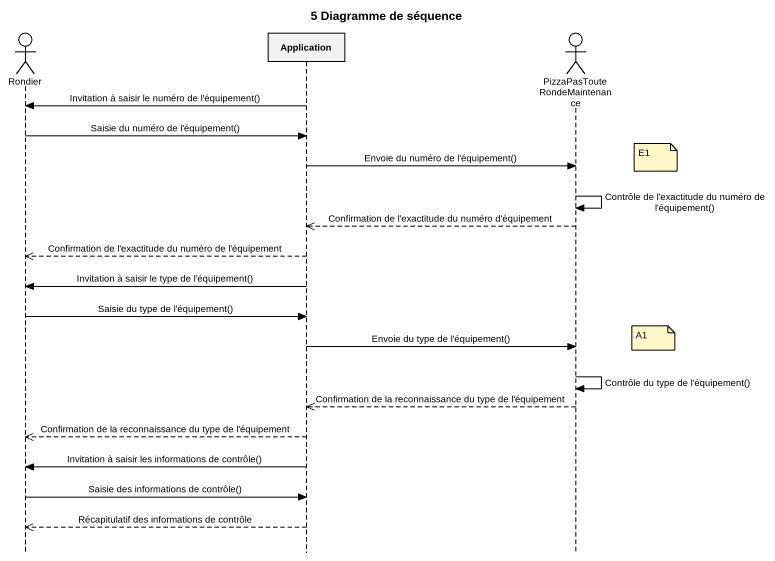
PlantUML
@startuml
title 5 Diagramme de séquence
hide footbox
actor Rondier
participant Application
actor "PizzaPasTouteRondeMaintenance" as PizzaPasTouteRondeMaintenanc

Application -> Rondier : Invitation à saisir le numéro de l'équipement()
Rondier -> Application : Saisie du numéro de l'équipement()
note right of PizzaPasTouteRondeMaintenanc : E1
Application -> PizzaPasTouteRondeMaintenanc : Envoie du numéro de l'équipement()
PizzaPasTouteRondeMaintenanc -> PizzaPasTouteRondeMaintenanc : Contrôle de l'exactitude du numéro de l'équipement()
PizzaPasTouteRondeMaintenanc -->> Application : Confirmation de l'exactitude du numéro d'équipement
Application -->> Rondier : Confirmation de l'exactitude du numéro de l'équipement
Application -> Rondier : Invitation à saisir le type de l'équipement()
Rondier -> Application : Saisie du type de l'équipement()
note right of PizzaPasTouteRondeMaintenanc : A1
Application -> PizzaPasTouteRondeMaintenanc : Envoie du type de l'équipement()
PizzaPasTouteRondeMaintenanc -> PizzaPasTouteRondeMaintenanc : Contrôle du type de l'équipement()
PizzaPasTouteRondeMaintenanc -->> Application : Confirmation de la reconnaissance du type de l'équipement
Application -->> Rondier : Confirmation de la reconnaissance du type de l'équipement
Application -> Rondier : Invitation à saisir les informations de contrôle()
Rondier -> Application : Saisie des informations de contrôle()
Application -->> Rondier : Récapitulatif des informations de contrôle
@enduml
